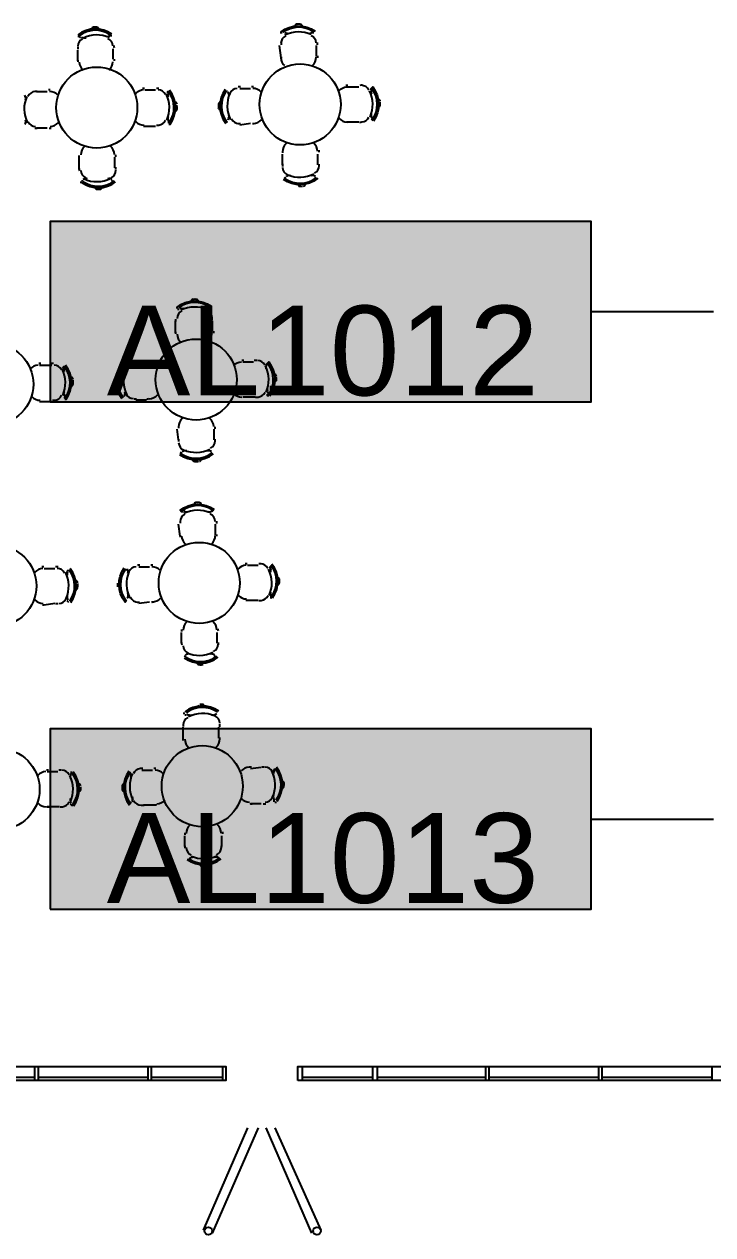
# Model space of a CAD drawing. Header units: inches. Extents: x 6 to 332, y 4 to 234.
# Drawn here: x 276.36 to 283.99, y 93.13 to 106.54 of the extents above; entities that cross this region are included whole.
import ezdxf

# ---------------------------------------------------------------- set-up
doc = ezdxf.new("R2010")
doc.units = ezdxf.units.IN
doc.header["$MEASUREMENT"] = 0
for name, color, linetype, true_color in [('PDF_BASE', 7, 'Continuous', 0x767676), ('PDF_COM_ALIMENTAÇÃO', 7, 'Continuous', 0xbe1e2d), ('PDF_Text', 7, 'Continuous', 0x767676)]:
    doc.layers.add(name, color=color, linetype=linetype, true_color=true_color)
doc.styles.add('PDF Arial', font='arial.ttf')

msp = doc.modelspace()

# ---------------------------------------------------------------- linework, layer by layer
at = {"layer": 'PDF_BASE', "lineweight": 25}
for points in [[(277.191, 106.481, 0.379094), (277.163, 106.504, 0.031241), (277.122, 106.503)], [(279.206, 106.436), (279.206, 106.453, -0.333308), (279.584, 106.462)], [(279.443, 106.515, 0.379094), (279.415, 106.538, 0.031241), (279.374, 106.537)], [(277.269, 106.405, 0.228086), (277.318, 106.417, 0.324516), (276.97, 106.411)], [(279.249, 106.079, -0.203501), (279.206, 106.166), (279.189, 106.301)], [(278.719, 105.827, 0.283769), (278.638, 105.772, 0.221136), (278.648, 105.48)], [(279.847, 105.801, -0.203501), (279.934, 105.844), (280.069, 105.844)], [(280.205, 105.81), (280.205, 105.827), (280.222, 105.844, -0.333336), (280.23, 105.465)], [(276.506, 105.793, 0.007383), (276.48, 105.792, 0.283769), (276.403, 105.738)], [(278.031, 105.573, 0.379066), (278.054, 105.6, 0.031289), (278.053, 105.642)], [(278.535, 105.674, 0.379066), (278.512, 105.647, 0.031289), (278.513, 105.606)], [(277.825, 105.421, 0.007383), (277.851, 105.421, 0.283769), (277.928, 105.476)], [(280.069, 105.454), (279.951, 105.454, -0.007551), (279.933, 105.454)], [(280.077, 105.454, 0.007383), (280.103, 105.455, 0.283769), (280.18, 105.51)], [(277.817, 105.404), (277.699, 105.404, -0.007551), (277.681, 105.404)], [(276.971, 104.929), (276.971, 105.065, -0.007551), (276.971, 105.083)], [(279.223, 104.95, 0.283769), (279.278, 104.87, 0.221136), (279.569, 104.88)], [(279.578, 104.845), (279.595, 104.828), (279.612, 104.828, -0.333336), (279.234, 104.819)], [(277.14, 104.733, 0.379066), (277.167, 104.71, 0.031289), (277.209, 104.71)], [(278.054, 103.388), (278.054, 103.405, -0.333308), (278.433, 103.414)], [(278.291, 103.467, 0.379094), (278.264, 103.49, 0.031241), (278.223, 103.489)], [(278.444, 103.26, 0.007383), (278.443, 103.287, 0.283769), (278.389, 103.364)], [(277.567, 102.779, 0.283769), (277.487, 102.724, 0.221136), (277.497, 102.432)], [(279.037, 102.762), (279.053, 102.779), (279.07, 102.796, -0.333336), (279.079, 102.417)], [(277.384, 102.626, 0.379066), (277.361, 102.599, 0.031289), (277.361, 102.558)], [(276.88, 102.525, 0.379066), (276.903, 102.552, 0.031289), (276.902, 102.594)], [(278.925, 102.406, 0.007383), (278.952, 102.407, 0.283769), (279.029, 102.462)], [(276.666, 102.356), (276.547, 102.356, -0.007551), (276.53, 102.356)], [(276.673, 102.373, 0.007383), (276.7, 102.373, 0.283769), (276.776, 102.428)], [(278.918, 102.406), (278.799, 102.406, -0.007551), (278.782, 102.406)], [(278.071, 101.902, 0.283769), (278.127, 101.822, 0.221136), (278.418, 101.832)], [(278.224, 101.719, 0.379066), (278.251, 101.695, 0.031289), (278.292, 101.696)], [(278.122, 101.136), (278.105, 101.136), (278.088, 101.153, -0.333308), (278.467, 101.162)], [(278.403, 101.138, 0.228086), (278.453, 101.151, 0.324516), (278.105, 101.145)], [(278.325, 101.214, 0.379094), (278.298, 101.238, 0.031241), (278.257, 101.237)], [(276.746, 100.12, 0.283769), (276.827, 100.176, 0.221136), (276.817, 100.467)], [(277.496, 100.154), (277.479, 100.137, -0.333336), (277.47, 100.516)], [(277.601, 100.527, 0.283769), (277.521, 100.471, 0.221136), (277.531, 100.18)], [(279.089, 100.246, 0.228086), (279.102, 100.196, 0.324543), (279.096, 100.544)], [(276.93, 100.273, 0.379066), (276.953, 100.3, 0.031289), (276.953, 100.341)], [(279.165, 100.324, 0.379066), (279.189, 100.351, 0.031289), (279.188, 100.392)], [(278.959, 100.154, 0.007383), (278.986, 100.155, 0.283769), (279.062, 100.21)], [(276.7, 100.12), (276.581, 100.103, -0.007551), (276.564, 100.103)], [(278.952, 100.154), (278.833, 100.154, -0.007551), (278.816, 100.154)], [(278.275, 99.467, 0.379066), (278.302, 99.443, 0.031289), (278.343, 99.444)], [(278.528, 98.795, 0.283769), (278.473, 98.876, 0.221136), (278.182, 98.866)], [(278.123, 98.604, -0.007551), (278.122, 98.63), (278.122, 98.749)], [(277.544, 98.2, 0.228086), (277.532, 98.25, 0.324543), (277.538, 97.902)], [(277.675, 98.291, 0.007383), (277.648, 98.291, 0.283769), (277.571, 98.236)], [(279.032, 97.919, 0.283769), (279.113, 97.974, 0.221136), (279.103, 98.266)], [(277.468, 98.122, 0.379066), (277.445, 98.095, 0.031289), (277.446, 98.054)], [(279.216, 98.072, 0.379066), (279.239, 98.099, 0.031289), (279.239, 98.14)], [(276.758, 97.868, 0.007383), (276.785, 97.869, 0.283769), (276.861, 97.924)], [(278.986, 97.902), (278.867, 97.902, 0.007551), (278.888, 97.902)], [(276.751, 97.868), (276.615, 97.868, 0.007551), (276.636, 97.868)], [(277.826, 97.886, -0.007551), (277.8, 97.885), (277.682, 97.885)], [(278.309, 97.231, 0.379066), (278.336, 97.208, 0.031289), (278.377, 97.209)]]:
    msp.add_lwpolyline(points, format="xyb", dxfattribs=at)
for points in [[(276.988, 106.386), (276.971, 106.403), (276.954, 106.403)], [(276.971, 106.403), (276.971, 106.403)], [(277.309, 106.403), (277.309, 106.403)], [(277.326, 106.403), (277.326, 106.42)], [(277.326, 106.42), (277.326, 106.42)], [(279.223, 106.453), (279.223, 106.453)], [(279.223, 106.436), (279.223, 106.436)], [(279.561, 106.453), (279.561, 106.453)], [(279.561, 106.436), (279.561, 106.453)], [(279.578, 106.453), (279.578, 106.453)], [(276.954, 106.132), (276.954, 106.25)], [(277.343, 106.267), (277.343, 106.149)], [(279.595, 106.301), (279.595, 106.182)], [(278.749, 105.827), (278.867, 105.827)], [(280.205, 105.827), (280.205, 105.827)], [(276.497, 105.793), (276.615, 105.793)], [(277.699, 105.81), (277.817, 105.81)], [(277.953, 105.776), (277.953, 105.793), (277.97, 105.793)], [(277.97, 105.793), (277.97, 105.793)], [(278.596, 105.81), (278.596, 105.81)], [(278.596, 105.793), (278.596, 105.793)], [(278.613, 105.793), (278.596, 105.793)], [(277.953, 105.454), (277.97, 105.437), (277.97, 105.42)], [(277.97, 105.437), (277.97, 105.437)], [(278.613, 105.454), (278.596, 105.454)], [(278.596, 105.454), (278.596, 105.454)], [(278.596, 105.437), (278.596, 105.437)], [(278.867, 105.437), (278.749, 105.42)], [(280.205, 105.488), (280.222, 105.471)], [(280.222, 105.471), (280.222, 105.471)], [(276.615, 105.387), (276.497, 105.387)], [(277.36, 105.065), (277.36, 104.946)], [(279.223, 104.98), (279.223, 105.099)], [(279.612, 105.099), (279.612, 104.98)], [(276.988, 104.794), (276.988, 104.777)], [(276.988, 104.794), (276.988, 104.794)], [(277.005, 104.811), (277.005, 104.794)], [(277.326, 104.811), (277.343, 104.794), (277.36, 104.794)], [(277.343, 104.794), (277.343, 104.794)], [(279.257, 104.845), (279.24, 104.828)], [(279.24, 104.828), (279.24, 104.828)], [(279.595, 104.828), (279.595, 104.828)], [(278.393, 103.388), (278.41, 103.405), (278.427, 103.405)], [(278.41, 103.405), (278.41, 103.405)], [(278.054, 103.388), (278.054, 103.388)], [(278.071, 103.372), (278.071, 103.388)], [(278.037, 103.118), (278.037, 103.253)], [(278.444, 103.253), (278.444, 103.134)], [(276.53, 102.762), (276.666, 102.762)], [(276.784, 102.728), (276.801, 102.745), (276.818, 102.745)], [(276.801, 102.745), (276.801, 102.745)], [(277.445, 102.762), (277.428, 102.762)], [(277.445, 102.745), (277.445, 102.745)], [(277.462, 102.745), (277.445, 102.745)], [(277.58, 102.779), (277.716, 102.779)], [(278.783, 102.796), (278.901, 102.796)], [(279.053, 102.779), (279.053, 102.779)], [(276.801, 102.406), (276.818, 102.389), (276.818, 102.372)], [(276.818, 102.389), (276.818, 102.389)], [(277.462, 102.406), (277.445, 102.406)], [(277.445, 102.406), (277.445, 102.406)], [(277.445, 102.389), (277.445, 102.389)], [(277.716, 102.372), (277.597, 102.372)], [(279.053, 102.44), (279.053, 102.423), (279.07, 102.423)], [(279.07, 102.423), (279.07, 102.423)], [(278.071, 101.932), (278.054, 102.051)], [(278.461, 102.051), (278.461, 101.932)], [(278.105, 101.797), (278.088, 101.78)], [(278.427, 101.797), (278.444, 101.78)], [(278.088, 101.78), (278.088, 101.78)], [(278.444, 101.78), (278.444, 101.78)], [(278.444, 101.78), (278.444, 101.78)], [(278.105, 101.153), (278.105, 101.153)], [(278.444, 101.136), (278.444, 101.153)], [(278.461, 101.153), (278.461, 101.153)], [(278.088, 100.865), (278.071, 101.001)], [(278.478, 101.001), (278.478, 100.882)], [(276.581, 100.51), (276.7, 100.51)], [(276.835, 100.476), (276.852, 100.493)], [(276.852, 100.493), (276.852, 100.493)], [(276.852, 100.493), (276.852, 100.493)], [(277.479, 100.51), (277.479, 100.51)], [(277.479, 100.493), (277.479, 100.493)], [(277.496, 100.493), (277.479, 100.493)], [(277.631, 100.527), (277.75, 100.527)], [(278.833, 100.544), (278.952, 100.544)], [(279.087, 100.51), (279.087, 100.527), (279.104, 100.544)], [(279.104, 100.527), (279.104, 100.527)], [(279.087, 100.188), (279.104, 100.188)], [(276.835, 100.154), (276.852, 100.137)], [(276.852, 100.137), (276.852, 100.137)], [(277.479, 100.154), (277.479, 100.154)], [(277.496, 100.154), (277.496, 100.154)], [(277.75, 100.137), (277.631, 100.12)], [(279.104, 100.171), (279.104, 100.171)], [(278.105, 99.68), (278.105, 99.799)], [(278.495, 99.799), (278.495, 99.68)], [(278.122, 99.528), (278.122, 99.528)], [(278.139, 99.545), (278.139, 99.528)], [(278.461, 99.545), (278.478, 99.545)], [(278.478, 99.528), (278.495, 99.528)], [(278.478, 99.528), (278.478, 99.528)], [(278.139, 98.901), (278.122, 98.901)], [(278.139, 98.901), (278.139, 98.901)], [(278.156, 98.884), (278.139, 98.884)], [(278.478, 98.884), (278.495, 98.901)], [(278.495, 98.901), (278.495, 98.901)], [(278.512, 98.749), (278.512, 98.63)], [(278.867, 98.292), (278.986, 98.309)], [(276.615, 98.258), (276.734, 98.258)], [(276.869, 98.224), (276.886, 98.241), (276.886, 98.258)], [(276.886, 98.241), (276.886, 98.241)], [(277.513, 98.258), (277.513, 98.258)], [(277.53, 98.241), (277.513, 98.241)], [(277.665, 98.275), (277.784, 98.275)], [(279.121, 98.275), (279.138, 98.275), (279.138, 98.292)], [(279.138, 98.275), (279.138, 98.275)], [(276.869, 97.902), (276.886, 97.885), (276.903, 97.885)], [(277.546, 97.919), (277.53, 97.902), (277.513, 97.885)], [(277.53, 97.902), (277.53, 97.902)], [(279.121, 97.936), (279.138, 97.936)], [(279.138, 97.936), (279.138, 97.936)], [(279.138, 97.919), (279.155, 97.919)], [(276.886, 97.885), (276.886, 97.885)], [(278.139, 97.428), (278.139, 97.547)], [(278.545, 97.547), (278.545, 97.428)], [(278.156, 97.276), (278.156, 97.276)], [(278.173, 97.293), (278.173, 97.276)], [(278.173, 97.276), (278.173, 97.276)], [(278.512, 97.293), (278.512, 97.293)], [(278.512, 97.276), (278.512, 97.276)], [(278.529, 97.293), (278.529, 97.276)], [(276.48, 94.837), (276.48, 94.99)], [(276.514, 94.99), (276.514, 94.837)], [(277.733, 94.837), (277.733, 94.99)], [(277.767, 94.99), (277.767, 94.837)], [(278.562, 94.837), (278.562, 94.99)], [(279.443, 94.837), (279.443, 94.99)], [(280.222, 94.837), (280.222, 94.99)], [(280.273, 94.99), (280.273, 94.837)], [(281.475, 94.837), (281.475, 94.99)], [(281.509, 94.99), (281.509, 94.837)], [(282.728, 94.837), (282.728, 94.99)], [(282.762, 94.99), (282.762, 94.837)], [(283.981, 94.837), (283.981, 94.99)], [(276.48, 94.871), (275.26, 94.871)], [(277.733, 94.871), (276.514, 94.871)], [(278.562, 94.871), (277.767, 94.871)], [(280.222, 94.871), (279.443, 94.871)], [(281.475, 94.871), (280.273, 94.871)], [(282.728, 94.871), (281.509, 94.871)], [(283.981, 94.871), (282.762, 94.871)], [(278.833, 94.312), (278.342, 93.178)], [(278.952, 94.312), (278.444, 93.144)], [(279.037, 94.312), (279.545, 93.144)], [(279.138, 94.312), (279.646, 93.178)]]:
    msp.add_lwpolyline(points, dxfattribs=at)
for points in [[(266.895, 94.837), (266.895, 94.99), (278.596, 94.99), (278.596, 94.837)], [(279.392, 94.837), (279.392, 94.99), (291.093, 94.99), (291.093, 94.837)]]:
    msp.add_lwpolyline(points, close=True, dxfattribs=at)
for centre, radius in [((279.418, 105.649), 0.449), ((277.165, 105.615), 0.449), ((276.014, 102.55), 0.449), ((278.266, 102.601), 0.449), ((276.048, 100.315), 0.449), ((278.3, 100.349), 0.449), ((276.082, 98.063), 0.449), ((278.334, 98.097), 0.449), ((278.402, 93.169), 0.0423), ((279.604, 93.169), 0.0423)]:
    msp.add_circle(centre, radius, dxfattribs=at)
for centre, radius, start, end in [((277.149, 106.174), 0.313, 54.1297, 127.8643), ((277.132, 106.479), 0.0254, 94.576, 177.6214), ((279.401, 106.208), 0.296, 55.0361, 126.9524), ((279.384, 106.513), 0.0254, 94.576, 177.6214), ((277.047, 106.293), 0.0931, 115.9329, 179.3022), ((277.03, 106.445), 0.0593, 235.3324, 286.7325), ((277.165, 106.072), 0.347, 66.0552, 115.9332), ((277.25, 106.293), 0.0931, 2.6864, 66.0556), ((279.299, 106.326), 0.0931, 115.9329, 179.3022), ((279.282, 106.496), 0.0593, 235.3324, 286.7325), ((279.401, 106.106), 0.347, 66.0552, 115.9332), ((279.519, 106.496), 0.0593, 255.2563, 306.6506), ((279.502, 106.326), 0.0931, 2.6864, 66.0556), ((277.86, 106.276), 0.906, 179.3023, 180.9944), ((276.454, 106.259), 0.906, 0.9946, 2.6867), ((280.112, 106.326), 0.906, 179.3023, 180.9944), ((278.706, 106.293), 0.906, 0.9946, 2.6867), ((277.673, 106.157), 0.72, 180.9945, 182.7249), ((277.098, 106.123), 0.127, 182.7246, 228.7352), ((277.216, 106.123), 0.127, 313.2531, 359.2637), ((276.641, 106.14), 0.72, 359.2637, 0.9942), ((279.926, 106.191), 0.72, 180.9945, 182.7249), ((279.468, 106.174), 0.127, 313.2531, 359.2637), ((278.893, 106.174), 0.72, 359.2637, 0.9942), ((277.707, 105.107), 0.72, 90.9945, 92.7249), ((277.843, 104.921), 0.906, 89.3023, 90.9944), ((278.842, 105.632), 0.313, 144.1241, 217.8644), ((278.774, 104.938), 0.906, 90.994, 92.6861), ((278.893, 105.124), 0.72, 89.2637, 90.9942), ((278.893, 105.7), 0.127, 43.2531, 89.2637), ((279.959, 105.141), 0.72, 90.9945, 92.7249), ((280.095, 104.955), 0.906, 89.3023, 90.9944), ((280.095, 105.768), 0.0931, 25.9329, 89.3022), ((280.264, 105.785), 0.0593, 145.3324, 196.7325), ((279.976, 105.649), 0.296, 325.0305, 36.9525), ((276.708, 105.598), 0.347, 156.0552, 205.9332), ((276.319, 105.717), 0.0593, 345.2563, 36.6506), ((276.641, 105.09), 0.72, 89.2637, 90.9942), ((276.641, 105.666), 0.127, 43.2531, 89.2637), ((277.69, 105.683), 0.127, 92.7246, 138.7352), ((277.843, 105.717), 0.0931, 25.9329, 89.3022), ((277.623, 105.615), 0.347, 336.0552, 25.9332), ((278.012, 105.751), 0.0593, 145.3324, 196.7325), ((277.724, 105.615), 0.296, 325.0305, 36.9525), ((277.724, 105.615), 0.313, 324.1241, 37.8644), ((278.842, 105.632), 0.296, 145.0305, 216.9525), ((278.571, 105.751), 0.0593, 345.2563, 36.6506), ((279.875, 105.649), 0.347, 336.0552, 25.9332), ((280.281, 105.683), 0.0254, 4.5811, 87.6273), ((278.029, 105.649), 0.0254, 4.5811, 87.6273), ((278.537, 105.615), 0.0254, 184.576, 267.6214), ((280.264, 105.531), 0.0593, 165.2563, 216.6506), ((280.281, 105.649), 0.0254, 274.3672, 357.4073), ((279.976, 105.649), 0.33, 357.4073, 4.5757), ((276.319, 105.463), 0.0593, 325.3324, 16.7325), ((276.488, 105.497), 0.0931, 205.9329, 269.3022), ((276.641, 105.531), 0.127, 272.7246, 318.7352), ((277.69, 105.547), 0.127, 223.2531, 269.2637), ((278.012, 105.497), 0.0593, 165.2563, 216.6506), ((278.571, 105.514), 0.0593, 325.3324, 16.7325), ((278.74, 105.531), 0.0931, 205.9329, 269.3022), ((278.74, 106.343), 0.906, 269.3023, 270.9944), ((278.876, 106.157), 0.72, 270.9945, 272.7249), ((278.893, 105.564), 0.127, 272.7246, 318.7352), ((279.942, 105.581), 0.127, 223.2531, 269.2637), ((276.488, 106.292), 0.906, 269.3023, 270.9944), ((276.624, 106.106), 0.72, 270.9945, 272.7249), ((277.115, 105.09), 0.127, 133.2531, 179.2637), ((277.233, 105.09), 0.127, 2.7246, 48.7352), ((279.35, 105.124), 0.127, 133.2531, 179.2637), ((279.485, 105.124), 0.127, 2.7246, 48.7352), ((276.657, 105.056), 0.72, 0.9945, 2.7249), ((279.942, 105.124), 0.72, 179.2637, 180.9942), ((278.91, 105.107), 0.72, 0.9945, 2.7249), ((277.877, 104.955), 0.906, 180.994, 182.6861), ((277.081, 104.921), 0.0931, 182.6864, 246.0556), ((277.284, 104.921), 0.0931, 295.9329, 359.3022), ((276.471, 104.938), 0.906, 359.3023, 0.9944), ((280.129, 105.006), 0.906, 180.994, 182.6861), ((279.536, 104.972), 0.0931, 295.9329, 359.3022), ((278.723, 104.972), 0.906, 359.3023, 0.9944), ((277.182, 105.039), 0.313, 234.1241, 307.8644), ((277.047, 104.769), 0.0593, 75.2615, 126.6507), ((277.182, 105.039), 0.296, 235.0305, 306.9525), ((277.165, 105.141), 0.347, 246.0552, 295.9332), ((277.301, 104.769), 0.0593, 55.338, 106.7324), ((279.418, 105.073), 0.296, 235.0305, 306.9525), ((279.299, 104.802), 0.0593, 75.2615, 126.6507), ((279.418, 104.769), 0.0254, 184.3672, 267.4073), ((279.418, 105.073), 0.33, 267.4073, 274.5757), ((279.451, 104.769), 0.0254, 274.576, 357.6214), ((279.553, 104.802), 0.0593, 55.338, 106.7324), ((277.199, 104.735), 0.0254, 274.576, 357.6214), ((278.249, 103.16), 0.296, 55.0361, 126.9524), ((278.249, 103.058), 0.347, 66.0552, 115.9332), ((278.232, 103.465), 0.0254, 94.576, 177.6214), ((278.368, 103.448), 0.0593, 255.2563, 306.6506), ((278.943, 103.261), 0.906, 179.3023, 180.9944), ((278.148, 103.278), 0.0931, 115.9329, 179.3022), ((278.114, 103.448), 0.0593, 235.3324, 286.7325), ((277.741, 103.126), 0.72, 359.2637, 0.9942), ((278.757, 103.143), 0.72, 180.9945, 182.7249), ((278.181, 103.109), 0.127, 182.7246, 228.7352), ((278.317, 103.126), 0.127, 313.2531, 359.2637), ((276.522, 102.635), 0.127, 92.7246, 138.7352), ((276.556, 102.059), 0.72, 90.9945, 92.7249), ((276.674, 101.873), 0.906, 89.3023, 90.9944), ((276.691, 102.669), 0.0931, 25.9329, 89.3022), ((276.861, 102.703), 0.0593, 145.3324, 196.7325), ((276.573, 102.567), 0.296, 325.0305, 36.9525), ((276.573, 102.567), 0.313, 324.1241, 37.8644), ((277.69, 102.584), 0.313, 144.1241, 217.8644), ((277.69, 102.584), 0.296, 145.0305, 216.9525), ((277.419, 102.703), 0.0593, 345.2563, 36.6506), ((277.606, 101.89), 0.906, 90.994, 92.6861), ((277.724, 102.076), 0.72, 89.2637, 90.9942), ((277.741, 102.652), 0.127, 43.2531, 89.2637), ((278.774, 102.669), 0.127, 92.7246, 138.7352), ((278.808, 102.093), 0.72, 90.9945, 92.7249), ((278.926, 101.907), 0.906, 89.3023, 90.9944), ((278.943, 102.72), 0.0931, 25.9329, 89.3022), ((278.723, 102.601), 0.347, 336.0552, 25.9332), ((279.096, 102.737), 0.0593, 145.3324, 196.7325), ((278.825, 102.601), 0.296, 325.0305, 36.9525), ((276.471, 102.567), 0.347, 336.0552, 25.9332), ((276.878, 102.601), 0.0254, 4.5811, 87.6273), ((279.13, 102.635), 0.0254, 4.5811, 87.6273), ((279.13, 102.601), 0.0254, 274.3672, 357.4073), ((278.825, 102.601), 0.33, 357.4073, 4.5757), ((276.861, 102.449), 0.0593, 165.2563, 216.6506), ((277.386, 102.567), 0.0254, 184.576, 267.6214), ((277.419, 102.449), 0.0593, 325.3324, 16.7325), ((279.113, 102.483), 0.0593, 165.2563, 216.6506), ((276.539, 102.499), 0.127, 223.2531, 269.2637), ((277.572, 102.483), 0.0931, 205.9329, 269.3022), ((277.589, 103.295), 0.906, 269.3023, 270.9944), ((277.707, 103.109), 0.72, 270.9945, 272.7249), ((277.741, 102.516), 0.127, 272.7246, 318.7352), ((278.774, 102.533), 0.127, 223.2531, 269.2637), ((278.198, 102.076), 0.127, 133.2531, 179.2637), ((278.791, 102.076), 0.72, 179.2637, 180.9942), ((278.334, 102.076), 0.127, 2.7246, 48.7352), ((277.758, 102.042), 0.72, 0.9945, 2.7249), ((278.977, 101.958), 0.906, 180.994, 182.6861), ((277.572, 101.924), 0.906, 359.3023, 0.9944), ((278.148, 101.754), 0.0593, 75.2615, 126.6507), ((278.402, 101.754), 0.0593, 55.338, 106.7324), ((278.385, 101.924), 0.0931, 295.9329, 359.3022), ((278.266, 102.025), 0.313, 234.1241, 307.8644), ((278.266, 102.025), 0.296, 235.0305, 306.9525), ((278.3, 101.721), 0.0254, 274.576, 357.6214), ((278.283, 100.806), 0.347, 66.0552, 115.9332), ((278.164, 101.196), 0.0593, 235.3324, 286.7325), ((278.266, 101.213), 0.0254, 94.576, 177.6214), ((278.181, 101.026), 0.0931, 115.9329, 179.3022), ((278.994, 101.026), 0.906, 179.3023, 180.9944), ((278.385, 101.026), 0.0931, 2.6864, 66.0556), ((277.589, 100.992), 0.906, 0.9946, 2.6867), ((278.808, 100.891), 0.72, 180.9945, 182.7249), ((278.232, 100.874), 0.127, 182.7246, 228.7352), ((278.351, 100.874), 0.127, 313.2531, 359.2637), ((277.775, 100.874), 0.72, 359.2637, 0.9942), ((276.573, 100.383), 0.127, 92.7246, 138.7352), ((276.59, 99.807), 0.72, 90.9945, 92.7249), ((276.725, 99.621), 0.906, 89.3023, 90.9944), ((276.725, 100.417), 0.0931, 25.9329, 89.3022), ((276.895, 100.451), 0.0593, 145.3324, 196.7325), ((276.624, 100.315), 0.296, 325.0305, 36.9525), ((276.624, 100.315), 0.313, 324.1241, 37.8644), ((277.724, 100.332), 0.296, 145.0305, 216.9525), ((277.453, 100.467), 0.0593, 345.2563, 36.6506), ((277.657, 99.638), 0.906, 90.994, 92.6861), ((277.775, 99.824), 0.72, 89.2637, 90.9942), ((277.775, 100.4), 0.127, 43.2531, 89.2637), ((278.825, 100.417), 0.127, 92.7246, 138.7352), ((278.842, 99.841), 0.72, 90.9945, 92.7249), ((278.977, 99.655), 0.906, 89.3023, 90.9944), ((278.977, 100.467), 0.0931, 25.9329, 89.3022), ((278.757, 100.349), 0.347, 336.0552, 25.9332), ((279.147, 100.484), 0.0593, 145.3324, 196.7325), ((278.859, 100.366), 0.313, 324.1241, 37.8644), ((276.928, 100.349), 0.0254, 4.5811, 87.6273), ((277.724, 100.332), 0.33, 177.4073, 184.5757), ((277.436, 100.349), 0.0254, 94.3672, 177.4073), ((279.164, 100.383), 0.0254, 4.5811, 87.6273), ((276.895, 100.197), 0.0593, 165.2563, 216.6506), ((277.436, 100.315), 0.0254, 184.576, 267.6214), ((277.453, 100.213), 0.0593, 325.3324, 16.7325), ((277.623, 100.23), 0.0931, 205.9329, 269.3022), ((278.825, 100.298), 0.127, 223.2531, 269.2637), ((276.573, 100.247), 0.127, 223.2531, 269.2637), ((276.691, 101.026), 0.906, 270.9946, 272.6867), ((277.623, 101.043), 0.906, 269.3023, 270.9944), ((277.758, 100.857), 0.72, 270.9945, 272.7249), ((277.775, 100.264), 0.127, 272.7246, 318.7352), ((278.249, 99.824), 0.127, 133.2531, 179.2637), ((278.368, 99.824), 0.127, 2.7246, 48.7352), ((278.825, 99.824), 0.72, 179.2637, 180.9942), ((277.792, 99.807), 0.72, 0.9945, 2.7249), ((279.011, 99.706), 0.906, 180.994, 182.6861), ((278.215, 99.655), 0.0931, 182.6864, 246.0556), ((278.418, 99.672), 0.0931, 295.9329, 359.3022), ((277.606, 99.672), 0.906, 359.3023, 0.9944), ((278.317, 99.773), 0.313, 234.1241, 307.8644), ((278.181, 99.502), 0.0593, 75.2615, 126.6507), ((278.317, 99.773), 0.296, 235.0305, 306.9525), ((278.3, 99.892), 0.347, 246.0552, 295.9332), ((278.435, 99.502), 0.0593, 55.338, 106.7324), ((278.334, 99.485), 0.0254, 274.576, 357.6214), ((278.334, 98.673), 0.313, 54.1297, 127.8643), ((278.3, 98.96), 0.0254, 94.576, 177.6214), ((278.334, 98.673), 0.33, 87.4182, 94.5758), ((278.334, 98.977), 0.0254, 4.3724, 87.418), ((278.215, 98.774), 0.0931, 115.9329, 179.3022), ((278.334, 98.673), 0.296, 55.0361, 126.9524), ((278.198, 98.944), 0.0593, 235.3324, 286.7325), ((278.452, 98.944), 0.0593, 255.2563, 306.6506), ((279.028, 98.774), 0.906, 179.3023, 180.9944), ((277.623, 98.74), 0.906, 0.9946, 2.6867), ((278.266, 98.622), 0.127, 182.7246, 228.7352), ((278.402, 98.622), 0.127, 313.2531, 359.2637), ((277.809, 98.622), 0.72, 359.2637, 0.9942), ((278.859, 98.182), 0.127, 92.7246, 138.7352), ((278.893, 97.589), 0.72, 90.9945, 92.7249), ((279.011, 97.403), 0.906, 89.3023, 90.9944), ((279.028, 98.215), 0.0931, 25.9329, 89.3022), ((278.91, 98.114), 0.313, 324.1241, 37.8644), ((276.607, 98.131), 0.127, 92.7246, 138.7352), ((276.641, 97.555), 0.72, 90.9945, 92.7249), ((276.759, 97.369), 0.906, 89.3023, 90.9944), ((276.776, 98.182), 0.0931, 25.9329, 89.3022), ((276.556, 98.063), 0.347, 336.0552, 25.9332), ((276.928, 98.198), 0.0593, 145.3324, 196.7325), ((276.657, 98.063), 0.296, 325.0305, 36.9525), ((276.657, 98.063), 0.313, 324.1241, 37.8644), ((277.775, 98.08), 0.313, 144.1241, 217.8644), ((277.877, 98.097), 0.347, 156.0552, 205.9332), ((277.809, 97.572), 0.72, 89.2637, 90.9942), ((277.809, 98.148), 0.127, 43.2531, 89.2637), ((279.18, 98.232), 0.0593, 145.3324, 196.7325), ((278.91, 98.114), 0.296, 325.0305, 36.9525), ((276.962, 98.097), 0.0254, 4.5811, 87.6273), ((276.962, 98.063), 0.0254, 274.3672, 357.4073), ((276.657, 98.063), 0.33, 357.4073, 4.5757), ((277.47, 98.063), 0.0254, 184.576, 267.6214), ((279.214, 98.131), 0.0254, 4.5811, 87.6273), ((276.607, 97.995), 0.127, 223.2531, 269.2637), ((276.928, 97.944), 0.0593, 165.2563, 216.6506), ((277.504, 97.961), 0.0593, 325.3324, 16.7325), ((277.657, 97.978), 0.0931, 205.9329, 269.3022), ((277.826, 98.029), 0.127, 272.7246, 318.7352), ((278.859, 98.046), 0.127, 223.2531, 269.2637), ((278.994, 98.808), 0.906, 270.9946, 272.6867), ((279.18, 97.978), 0.0593, 165.2563, 216.6506), ((277.673, 98.791), 0.906, 269.3023, 270.9944), ((278.283, 97.572), 0.127, 133.2531, 179.2637), ((278.418, 97.572), 0.127, 2.7246, 48.7352), ((278.859, 97.572), 0.72, 179.2637, 180.9942), ((277.843, 97.555), 0.72, 0.9945, 2.7249), ((279.045, 97.453), 0.906, 180.994, 182.6861), ((278.249, 97.42), 0.0931, 182.6864, 246.0556), ((278.452, 97.42), 0.0931, 295.9329, 359.3022), ((277.64, 97.42), 0.906, 359.3023, 0.9944), ((278.351, 97.538), 0.313, 234.1241, 307.8644), ((278.351, 97.538), 0.296, 235.0305, 306.9525), ((278.232, 97.25), 0.0593, 75.2615, 126.6507), ((278.351, 97.64), 0.347, 246.0552, 295.9332), ((278.368, 97.233), 0.0254, 274.576, 357.6214), ((278.486, 97.25), 0.0593, 55.338, 106.7324)]:
    msp.add_arc(centre, radius, start, end, dxfattribs=at)
at = {"layer": 'PDF_COM_ALIMENTAÇÃO', "color": 1, "lineweight": 25}
for points in [[(276.649, 102.356), (282.643, 102.356), (282.643, 104.354), (276.649, 104.354)], [(276.649, 96.734), (282.643, 96.734), (282.643, 98.732), (276.649, 98.732)]]:
    msp.add_lwpolyline(points, close=True, dxfattribs=at)
for points in [[(282.643, 103.355), (283.998, 103.355)], [(282.643, 97.733), (283.998, 97.733)]]:
    msp.add_lwpolyline(points, dxfattribs=at)
at = {"layer": 'PDF_COM_ALIMENTAÇÃO', "color": 254, "true_color": 0xdcdcdc, "transparency": 33554559}
for points in [[(276.649, 102.356), (282.643, 102.356), (276.649, 104.354)], [(282.643, 102.356), (276.649, 104.354), (282.643, 104.354)], [(276.649, 96.734), (282.643, 96.734), (276.649, 98.732)], [(282.643, 96.734), (276.649, 98.732), (282.643, 98.732)]]:
    msp.add_solid(points, dxfattribs=at)

# ---------------------------------------------------------------- texts
at = {"layer": 'PDF_Text', "color": 1, "char_height": 0.9939, "attachment_point": 7, "style": 'PDF Arial'}
for s, insert in [('AL1012', (277.276, 102.412)), ('AL1013', (277.276, 96.79))]:
    msp.add_mtext(s, dxfattribs=dict(at, insert=insert))

doc.saveas('drawing.dxf')
